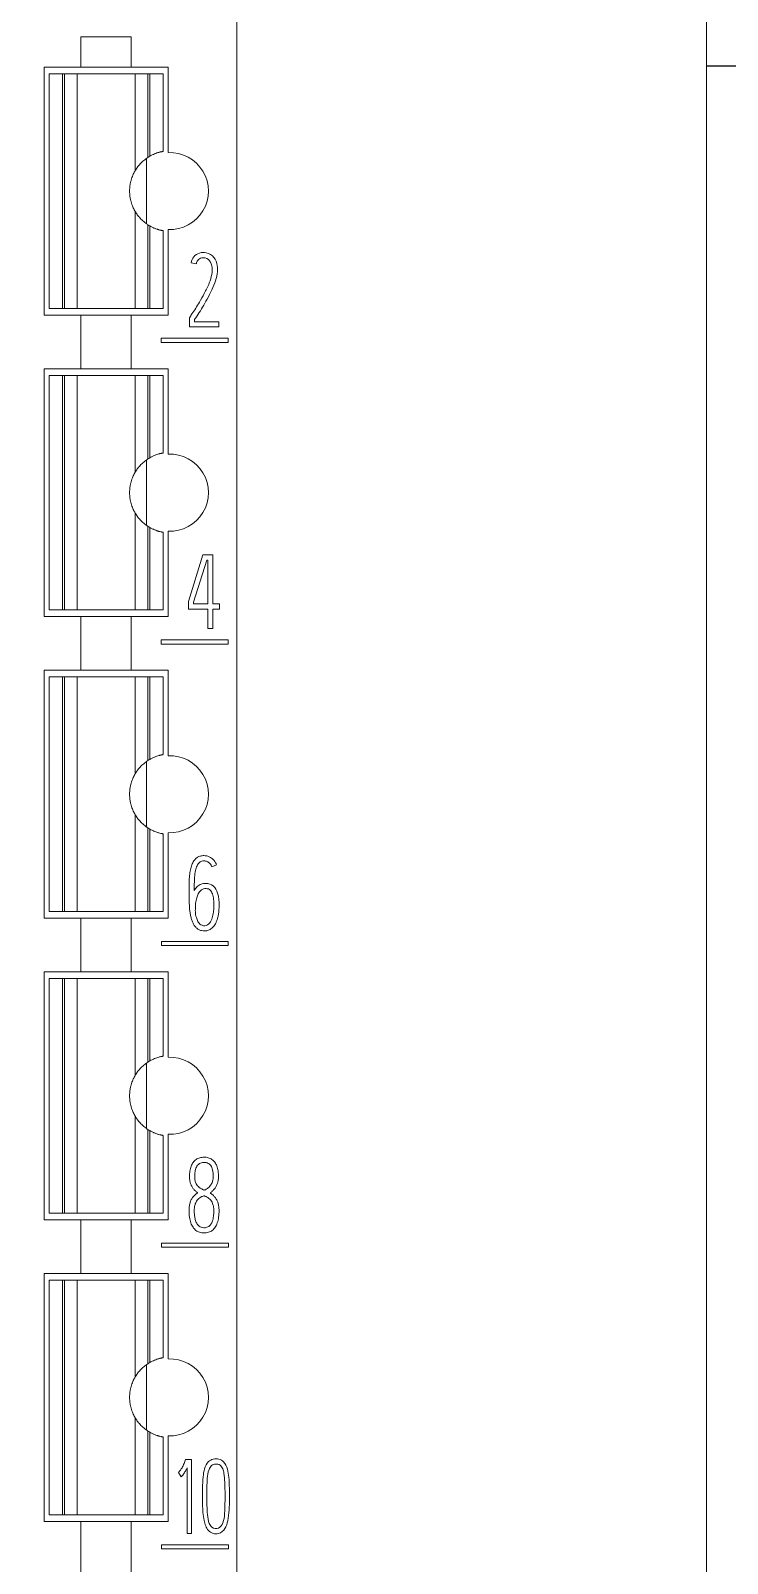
# Model space of a CAD drawing. Header units: millimetres. Extents: x 42356 to 50646, y 31507 to 39566.
# Drawn here: x 47889.45 to 47899.84, y 33778.14 to 33801.01 of the extents above; entities that cross this region are included whole.
import ezdxf

# ---------------------------------------------------------------- set-up
doc = ezdxf.new("R2010")
doc.units = ezdxf.units.MM
doc.set_wipeout_variables(frame=1)
doc.layers.add('000-PI-Oprema', color=30, linetype='Continuous', lineweight=5)
doc.layers.add('004-PI-DIN Šina', color=3, linetype='Continuous')

# ---------------------------------------------------------------- blocks, each defined once
blk = doc.blocks.new('*U116')
at = {"layer": '004-PI-DIN Šina'}
blk.add_lwpolyline([(650, -17.5), (650, 17.5), (0, 17.5), (0, -17.5)], close=True, dxfattribs=at)
blk = doc.blocks.new('PLC_CARD')
at = {"layer": '000-PI-Oprema'}
for p, q in [((15, -16.376), (15, -58.724)), ((12.675, -17.624), (12.675, -17.174)), ((12.675, -17.174), (13.425, -17.174)), ((13.425, -17.174), (13.425, -17.624)), ((12.125, -21.324), (12.125, -17.624)), ((12.125, -17.624), (12.675, -17.624)), ((12.2, -17.724), (12.4, -17.724)), ((12.2, -17.724), (12.2, -21.224)), ((12.4, -17.724), (12.428, -17.724)), ((12.4, -17.724), (12.4, -21.224)), ((12.428, -17.724), (12.616, -17.724)), ((12.428, -17.724), (12.428, -21.224)), ((12.616, -17.724), (12.616, -21.224)), ((12.675, -17.624), (13.425, -17.624)), ((13.425, -17.624), (13.975, -17.624)), ((13.484, -17.724), (13.672, -17.724)), ((13.484, -17.724), (13.484, -19.167)), ((13.672, -17.724), (13.7, -17.724)), ((13.672, -17.724), (13.672, -18.971)), ((13.9, -17.724), (13.7, -17.724)), ((13.7, -17.724), (13.7, -18.954)), ((13.9, -17.724), (13.9, -18.882)), ((13.9, -18.882), (13.9, -17.724)), ((13.901, -18.882), (13.901, -17.724)), ((13.975, -17.624), (13.975, -18.899)), ((13.651, -18.986), (13.651, -19.962)), ((13.484, -19.78), (13.484, -21.224)), ((13.672, -19.976), (13.672, -21.224)), ((13.7, -19.993), (13.7, -21.224)), ((13.9, -20.065), (13.9, -21.224)), ((13.9, -21.224), (13.9, -20.065)), ((13.901, -21.224), (13.901, -20.065)), ((13.975, -20.048), (13.975, -21.324)), ((14.395, -20.562), (14.319, -20.544)), ((15.1, -20.504), (15, -20.504)), ((15.1, -20.768), (15, -20.768)), ((12.2, -21.224), (12.4, -21.224)), ((12.4, -21.224), (12.428, -21.224)), ((12.428, -21.224), (12.616, -21.224)), ((13.484, -21.224), (13.672, -21.224)), ((13.672, -21.224), (13.7, -21.224)), ((13.9, -21.224), (13.7, -21.224)), ((12.675, -21.324), (12.125, -21.324)), ((12.675, -22.124), (12.675, -21.324)), ((13.425, -21.324), (12.675, -21.324)), ((13.975, -21.324), (13.425, -21.324)), ((13.425, -21.324), (13.425, -22.124)), ((14.291, -21.502), (14.291, -21.365)), ((14.369, -21.389), (14.369, -21.424)), ((14.369, -21.424), (14.728, -21.424)), ((14.728, -21.424), (14.728, -21.502)), ((14.871, -21.671), (13.872, -21.671)), ((13.872, -21.671), (13.872, -21.732)), ((14.728, -21.502), (14.291, -21.502)), ((14.871, -21.732), (14.871, -21.671)), ((13.872, -21.732), (14.871, -21.732)), ((12.125, -25.824), (12.125, -22.124)), ((12.125, -22.124), (12.675, -22.124)), ((12.675, -22.124), (13.425, -22.124)), ((13.425, -22.124), (13.975, -22.124)), ((13.975, -22.124), (13.975, -23.399)), ((12.2, -22.224), (12.4, -22.224)), ((12.2, -22.224), (12.2, -25.724)), ((12.4, -22.224), (12.428, -22.224)), ((12.4, -22.224), (12.4, -25.724)), ((12.428, -22.224), (12.616, -22.224)), ((12.428, -22.224), (12.428, -25.724)), ((12.616, -22.224), (12.616, -25.724)), ((13.484, -22.224), (13.672, -22.224)), ((13.484, -22.224), (13.484, -23.667)), ((13.672, -22.224), (13.7, -22.224)), ((13.672, -22.224), (13.672, -23.471)), ((13.9, -22.224), (13.7, -22.224)), ((13.7, -22.224), (13.7, -23.454)), ((13.9, -23.382), (13.9, -22.224)), ((13.9, -22.224), (13.9, -23.382)), ((13.901, -23.382), (13.901, -22.224)), ((13.651, -23.486), (13.651, -24.462)), ((15, -23.456), (15.1, -23.456)), ((15.1, -24.048), (15, -24.048)), ((15.1, -24.848), (15.1, -24.048)), ((13.484, -24.28), (13.484, -25.724)), ((13.672, -24.476), (13.672, -25.724)), ((13.7, -24.493), (13.7, -25.724)), ((13.9, -25.724), (13.9, -24.565)), ((13.9, -24.565), (13.9, -25.724)), ((13.901, -25.724), (13.901, -24.565)), ((13.975, -24.548), (13.975, -25.824)), ((14.492, -24.902), (14.278, -25.598)), ((14.642, -24.902), (14.492, -24.902)), ((14.642, -25.632), (14.642, -24.902)), ((15.1, -24.848), (15, -24.848)), ((15.1, -26.168), (15.1, -24.848)), ((14.355, -25.609), (14.55, -24.98)), ((14.55, -24.98), (14.564, -24.98)), ((14.564, -24.98), (14.564, -25.632)), ((14.278, -25.598), (14.278, -25.71)), ((14.355, -25.632), (14.355, -25.609)), ((12.675, -25.824), (12.125, -25.824)), ((12.2, -25.724), (12.4, -25.724)), ((12.4, -25.724), (12.428, -25.724)), ((12.428, -25.724), (12.616, -25.724)), ((12.675, -26.624), (12.675, -25.824)), ((13.425, -25.824), (12.675, -25.824)), ((13.975, -25.824), (13.425, -25.824)), ((13.425, -25.824), (13.425, -26.624)), ((13.484, -25.724), (13.672, -25.724)), ((13.672, -25.724), (13.7, -25.724)), ((13.9, -25.724), (13.7, -25.724)), ((14.278, -25.71), (14.564, -25.71)), ((14.564, -25.632), (14.355, -25.632)), ((14.564, -25.71), (14.564, -26.002)), ((14.742, -25.632), (14.642, -25.632)), ((14.642, -26.002), (14.642, -25.71)), ((14.642, -25.71), (14.742, -25.71)), ((14.742, -25.71), (14.742, -25.632)), ((14.564, -26.002), (14.642, -26.002)), ((13.873, -26.172), (13.873, -26.233)), ((14.871, -26.172), (13.873, -26.172)), ((13.873, -26.233), (14.871, -26.233)), ((14.871, -26.233), (14.871, -26.172)), ((15.1, -26.168), (15, -26.168)), ((15.1, -27.408), (15.1, -26.168)), ((12.125, -30.324), (12.125, -26.624)), ((12.125, -26.624), (12.675, -26.624)), ((12.2, -26.724), (12.4, -26.724)), ((12.2, -26.724), (12.2, -30.224)), ((12.4, -26.724), (12.428, -26.724)), ((12.4, -26.724), (12.4, -30.224)), ((12.428, -26.724), (12.616, -26.724)), ((12.428, -26.724), (12.428, -30.224)), ((12.616, -26.724), (12.616, -30.224)), ((12.675, -26.624), (13.425, -26.624)), ((13.425, -26.624), (13.975, -26.624)), ((13.484, -26.724), (13.672, -26.724)), ((13.484, -26.724), (13.484, -28.167)), ((13.672, -26.724), (13.672, -27.971)), ((13.672, -26.724), (13.7, -26.724)), ((13.9, -26.724), (13.7, -26.724)), ((13.7, -26.724), (13.7, -27.954)), ((13.9, -27.882), (13.9, -26.724)), ((13.9, -26.724), (13.9, -27.882)), ((13.901, -27.882), (13.901, -26.724)), ((13.975, -26.624), (13.975, -27.899)), ((15.127, -27.012), (15.1, -27.012)), ((15.1, -27.408), (15, -27.408)), ((13.651, -27.986), (13.651, -28.962)), ((15.1, -28.048), (15, -28.048)), ((15.1, -28.088), (15, -28.088)), ((15.1, -28.088), (15.1, -28.048)), ((15.1, -30.888), (15.1, -28.088)), ((15.127, -28.155), (15.1, -28.155)), ((15.127, -28.516), (15.1, -28.516)), ((15.127, -28.516), (15.127, -28.599)), ((13.484, -28.78), (13.484, -30.224)), ((15.127, -28.599), (15.1, -28.599)), ((13.672, -28.976), (13.672, -30.224)), ((13.7, -28.993), (13.7, -30.224)), ((13.9, -30.224), (13.9, -29.065)), ((13.9, -29.065), (13.9, -30.224)), ((13.901, -30.224), (13.901, -29.065)), ((13.975, -29.048), (13.975, -30.324)), ((14.626, -29.558), (14.697, -29.529)), ((15.127, -29.506), (15.1, -29.506)), ((15.127, -29.564), (15.1, -29.564)), ((15.127, -29.581), (15.1, -29.581)), ((15.127, -29.564), (15.127, -29.581)), ((15.127, -29.747), (15.1, -29.747)), ((15.127, -29.747), (15.127, -30.274)), ((12.675, -30.324), (12.125, -30.324)), ((12.2, -30.224), (12.4, -30.224)), ((12.4, -30.224), (12.428, -30.224)), ((12.428, -30.224), (12.616, -30.224)), ((12.675, -31.124), (12.675, -30.324)), ((13.425, -30.324), (12.675, -30.324)), ((13.975, -30.324), (13.425, -30.324)), ((13.425, -30.324), (13.425, -31.124)), ((13.484, -30.224), (13.672, -30.224)), ((13.672, -30.224), (13.7, -30.224)), ((13.9, -30.224), (13.7, -30.224)), ((15.127, -30.274), (15.1, -30.274)), ((15.127, -30.413), (15.1, -30.413)), ((15.127, -30.274), (15.127, -30.413)), ((15.127, -30.413), (15.127, -30.935)), ((13.874, -30.672), (13.874, -30.733)), ((14.872, -30.672), (13.874, -30.672)), ((13.874, -30.733), (14.872, -30.733)), ((14.872, -30.733), (14.872, -30.672)), ((15.1, -30.888), (15, -30.888)), ((15.027, -30.888), (15.027, -30.935)), ((15.127, -30.935), (15.027, -30.935)), ((12.125, -34.824), (12.125, -31.124)), ((12.125, -31.124), (12.675, -31.124)), ((12.2, -31.224), (12.4, -31.224)), ((12.2, -31.224), (12.2, -34.724)), ((12.4, -31.224), (12.4, -34.724)), ((12.4, -31.224), (12.428, -31.224)), ((12.428, -31.224), (12.616, -31.224)), ((12.428, -31.224), (12.428, -34.724)), ((12.616, -31.224), (12.616, -34.724)), ((12.675, -31.124), (13.425, -31.124)), ((13.425, -31.124), (13.975, -31.124)), ((13.484, -31.224), (13.672, -31.224)), ((13.484, -31.224), (13.484, -32.667)), ((13.672, -31.224), (13.7, -31.224)), ((13.672, -31.224), (13.672, -32.471)), ((13.9, -31.224), (13.7, -31.224)), ((13.7, -31.224), (13.7, -32.454)), ((13.9, -32.382), (13.9, -31.224)), ((13.9, -31.224), (13.9, -32.382)), ((13.901, -32.382), (13.901, -31.224)), ((13.975, -31.124), (13.975, -32.399)), ((15.127, -31.112), (15.027, -31.112)), ((15.1, -31.768), (15, -31.768)), ((15.1, -33.128), (15.1, -31.768)), ((15.1, -32.136), (15.127, -32.136)), ((15.127, -32.319), (15.1, -32.319)), ((15.127, -32.319), (15.127, -32.965)), ((13.651, -32.486), (13.651, -33.462)), ((15.1, -33.128), (15, -33.128)), ((15.127, -32.965), (15.1, -32.965)), ((15.1, -34.048), (15.1, -33.128)), ((15.127, -33.143), (15.1, -33.143)), ((15.127, -32.965), (15.127, -33.143)), ((15.127, -33.143), (15.127, -33.806)), ((13.484, -33.28), (13.484, -34.724)), ((13.672, -33.476), (13.672, -34.724)), ((13.7, -33.493), (13.7, -34.724)), ((13.9, -33.565), (13.9, -34.724)), ((13.9, -34.724), (13.9, -33.565)), ((13.901, -34.724), (13.901, -33.565)), ((13.975, -33.548), (13.975, -34.824)), ((15.127, -33.806), (15.1, -33.806)), ((15.1, -34.048), (15, -34.048)), ((15.127, -33.969), (15.1, -33.969)), ((15.1, -35.048), (15.1, -34.048)), ((15.127, -33.969), (15.127, -34.496)), ((15.127, -34.496), (15.1, -34.496)), ((15.127, -34.496), (15.127, -34.635)), ((12.2, -34.724), (12.4, -34.724)), ((12.4, -34.724), (12.428, -34.724)), ((12.428, -34.724), (12.616, -34.724)), ((13.484, -34.724), (13.672, -34.724)), ((13.672, -34.724), (13.7, -34.724)), ((13.9, -34.724), (13.7, -34.724)), ((15.127, -34.635), (15.1, -34.635)), ((15.127, -34.635), (15.127, -35.157)), ((12.675, -34.824), (12.125, -34.824)), ((12.675, -35.624), (12.675, -34.824)), ((13.425, -34.824), (12.675, -34.824)), ((13.975, -34.824), (13.425, -34.824)), ((13.425, -34.824), (13.425, -35.624)), ((13.874, -35.172), (13.874, -35.233)), ((14.873, -35.172), (13.874, -35.172)), ((14.873, -35.233), (14.873, -35.172)), ((15.1, -35.048), (15, -35.048)), ((15.1, -36.408), (15.1, -35.048)), ((15.127, -35.157), (15.1, -35.157)), ((13.874, -35.233), (14.873, -35.233)), ((15.127, -35.317), (15.1, -35.317)), ((15.127, -35.406), (15.1, -35.406)), ((12.125, -39.324), (12.125, -35.624)), ((12.125, -35.624), (12.675, -35.624)), ((12.675, -35.624), (13.425, -35.624)), ((13.425, -35.624), (13.975, -35.624)), ((13.975, -35.624), (13.975, -36.899)), ((12.2, -35.724), (12.4, -35.724)), ((12.2, -35.724), (12.2, -39.224)), ((12.4, -35.724), (12.428, -35.724)), ((12.4, -35.724), (12.4, -39.224)), ((12.428, -35.724), (12.616, -35.724)), ((12.428, -35.724), (12.428, -39.224)), ((12.616, -35.724), (12.616, -39.224)), ((13.484, -35.724), (13.672, -35.724)), ((13.484, -35.724), (13.484, -37.167)), ((13.672, -35.724), (13.672, -36.971)), ((13.672, -35.724), (13.7, -35.724)), ((13.9, -35.724), (13.7, -35.724)), ((13.7, -35.724), (13.7, -36.954)), ((13.9, -35.724), (13.9, -36.882)), ((13.9, -36.882), (13.9, -35.724)), ((13.901, -36.882), (13.901, -35.724)), ((15.1, -36.408), (15, -36.408)), ((15.1, -36.377), (15.127, -36.377)), ((13.651, -36.986), (13.651, -37.962)), ((15.127, -36.824), (15.027, -36.824)), ((15.027, -36.824), (15.027, -36.998)), ((15.127, -36.998), (15.027, -36.998)), ((15.127, -36.824), (15.127, -36.998)), ((15.1, -37.088), (15, -37.088)), ((15.1, -37.128), (15, -37.128)), ((15.1, -37.128), (15.1, -37.088)), ((15.1, -39.888), (15.1, -37.128)), ((15.127, -37.334), (15.1, -37.334)), ((13.484, -37.78), (13.484, -39.224)), ((15.127, -37.861), (15.1, -37.861)), ((13.672, -37.976), (13.672, -39.224)), ((13.7, -37.993), (13.7, -39.224)), ((13.9, -38.065), (13.9, -39.224)), ((13.9, -39.224), (13.9, -38.065)), ((13.901, -39.224), (13.901, -38.065)), ((13.975, -38.048), (13.975, -39.324)), ((14.235, -38.401), (14.324, -38.401)), ((14.324, -38.401), (14.324, -39.504)), ((14.169, -38.658), (14.131, -38.594)), ((14.258, -39.504), (14.258, -38.524)), ((15.127, -38.888), (15.1, -38.888)), ((12.675, -39.324), (12.125, -39.324)), ((12.2, -39.224), (12.4, -39.224)), ((12.4, -39.224), (12.428, -39.224)), ((12.428, -39.224), (12.616, -39.224)), ((12.675, -40.124), (12.675, -39.324)), ((13.425, -39.324), (12.675, -39.324)), ((13.975, -39.324), (13.425, -39.324)), ((13.425, -39.324), (13.425, -40.124)), ((13.484, -39.224), (13.672, -39.224)), ((13.672, -39.224), (13.7, -39.224)), ((13.9, -39.224), (13.7, -39.224)), ((15.127, -39.24), (15.1, -39.24)), ((15.127, -39.24), (15.127, -39.872)), ((14.324, -39.504), (14.258, -39.504)), ((13.875, -39.673), (13.875, -39.734)), ((14.873, -39.673), (13.875, -39.673)), ((13.875, -39.734), (14.873, -39.734)), ((14.873, -39.734), (14.873, -39.673)), ((15.1, -39.888), (15, -39.888)), ((15.127, -39.872), (15.1, -39.872))]:
    blk.add_line(p, q, dxfattribs=at)
for centre, radius, start, end in [((14, -19.474), 0.6, 120, 123.1356), ((14, -19.474), 0.575, 267.5081, 92.4919), ((14, -19.474), 0.6, 236.8644, 240), ((14, -23.974), 0.6, 120, 123.1356), ((14, -23.974), 0.575, 267.5081, 92.4919), ((14, -23.974), 0.6, 236.8644, 240), ((14, -28.474), 0.575, 267.5081, 92.4919), ((14, -28.474), 0.6, 120, 123.1356), ((14, -28.474), 0.6, 236.8644, 240), ((14, -32.974), 0.6, 120, 123.1356), ((14, -32.974), 0.575, 267.5081, 92.4919), ((14, -32.974), 0.6, 236.8644, 240), ((14, -37.474), 0.6, 120, 123.1356), ((14, -37.474), 0.575, 267.5081, 92.4919), ((14, -37.474), 0.6, 236.8644, 240)]:
    blk.add_arc(centre, radius, start, end, dxfattribs=at)
for points, knots in [([(12.616, -17.724), (12.625, -17.724), (12.644, -17.724), (12.672, -17.724), (12.701, -17.724), (12.721, -17.724), (12.758, -17.724), (12.829, -17.724), (12.904, -17.724), (12.997, -17.724), (13.096, -17.724), (13.194, -17.724), (13.273, -17.724), (13.342, -17.724), (13.38, -17.724), (13.4, -17.724), (13.439, -17.724), (13.466, -17.724), (13.484, -17.724)], [0, 0, 0, 0, 0.06207, 0.11975, 0.187035, 0.2395, 0.284229, 0.328958, 0.391725, 0.453791, 0.535986, 0.613149, 0.671042, 0.715771, 0.7605, 0.819646, 0.88025, 1, 1, 1, 1]), ([(13.672, -18.971), (13.661, -18.978), (13.65, -18.986), (13.63, -19.001), (13.62, -19.01), (13.6, -19.026), (13.591, -19.034), (13.574, -19.051), (13.565, -19.06), (13.541, -19.086), (13.527, -19.104), (13.509, -19.129), (13.503, -19.138), (13.495, -19.149), (13.493, -19.153), (13.488, -19.16), (13.486, -19.164), (13.484, -19.167)], [0, 0, 0, 0, 0.125, 0.125, 0.25, 0.25, 0.375, 0.375, 0.5, 0.5, 0.75, 0.75, 0.875, 0.875, 0.9375, 0.9375, 1, 1, 1, 1]), ([(13.9, -18.882), (13.9, -18.882), (13.899, -18.882), (13.893, -18.883), (13.889, -18.884), (13.881, -18.886), (13.878, -18.886), (13.871, -18.888), (13.864, -18.889), (13.856, -18.891), (13.847, -18.893), (13.842, -18.895), (13.828, -18.899), (13.817, -18.902), (13.795, -18.909), (13.784, -18.914), (13.76, -18.924), (13.748, -18.929), (13.724, -18.941), (13.712, -18.947), (13.7, -18.954)], [0, 0, 0, 0, 0.125, 0.125, 0.25, 0.25, 0.3125, 0.3125, 0.375, 0.4375, 0.4375, 0.5, 0.5, 0.625, 0.625, 0.75, 0.75, 0.875, 0.875, 1, 1, 1, 1]), ([(13.484, -19.167), (13.474, -19.184), (13.464, -19.203), (13.45, -19.233), (13.446, -19.243), (13.437, -19.266), (13.433, -19.278), (13.425, -19.303), (13.421, -19.317), (13.416, -19.338), (13.414, -19.345), (13.411, -19.359), (13.409, -19.367), (13.406, -19.39), (13.404, -19.406), (13.401, -19.431), (13.401, -19.439), (13.4, -19.456), (13.4, -19.473), (13.4, -19.491), (13.401, -19.508), (13.401, -19.516), (13.404, -19.541), (13.406, -19.557), (13.409, -19.58), (13.411, -19.588), (13.414, -19.602), (13.416, -19.609), (13.421, -19.63), (13.424, -19.644), (13.432, -19.669), (13.437, -19.681), (13.446, -19.703), (13.45, -19.714), (13.464, -19.745), (13.474, -19.763), (13.484, -19.78)], [0, 0, 0, 0, 0.125, 0.125, 0.1875, 0.1875, 0.25, 0.25, 0.3125, 0.3125, 0.34375, 0.34375, 0.375, 0.375, 0.4375, 0.4375, 0.46875, 0.46875, 0.5, 0.53125, 0.53125, 0.5625, 0.5625, 0.625, 0.625, 0.65625, 0.65625, 0.6875, 0.6875, 0.75, 0.75, 0.8125, 0.8125, 0.875, 0.875, 1, 1, 1, 1]), ([(13.484, -19.78), (13.486, -19.783), (13.488, -19.787), (13.493, -19.794), (13.495, -19.798), (13.503, -19.81), (13.509, -19.818), (13.521, -19.835), (13.528, -19.844), (13.542, -19.861), (13.557, -19.878), (13.573, -19.896), (13.591, -19.913), (13.6, -19.921), (13.62, -19.938), (13.63, -19.946), (13.645, -19.957), (13.65, -19.961), (13.661, -19.969), (13.667, -19.972), (13.672, -19.976)], [0, 0, 0, 0, 0.0625, 0.0625, 0.125, 0.125, 0.25, 0.25, 0.375, 0.375, 0.5, 0.625, 0.625, 0.75, 0.75, 0.875, 0.875, 0.9375, 0.9375, 1, 1, 1, 1]), ([(13.7, -19.993), (13.712, -20), (13.724, -20.006), (13.742, -20.015), (13.748, -20.018), (13.76, -20.024), (13.766, -20.026), (13.784, -20.033), (13.795, -20.038), (13.812, -20.043), (13.817, -20.045), (13.828, -20.048), (13.833, -20.05), (13.847, -20.054), (13.856, -20.056), (13.868, -20.059), (13.871, -20.06), (13.878, -20.061), (13.881, -20.062), (13.889, -20.063), (13.893, -20.064), (13.899, -20.065), (13.9, -20.065), (13.9, -20.065)], [0, 0, 0, 0, 0.125, 0.125, 0.1875, 0.1875, 0.25, 0.25, 0.375, 0.375, 0.4375, 0.4375, 0.5, 0.5, 0.625, 0.625, 0.6875, 0.6875, 0.75, 0.75, 0.875, 0.875, 1, 1, 1, 1]), ([(14.291, -21.365), (14.304, -21.346), (14.336, -21.299), (14.387, -21.222), (14.448, -21.12), (14.518, -20.996), (14.586, -20.86), (14.631, -20.719), (14.636, -20.595), (14.588, -20.482), (14.484, -20.457), (14.412, -20.501), (14.397, -20.54), (14.395, -20.562)], [0, 0, 0, 0, 0.05807, 0.142634, 0.23079, 0.353245, 0.49959, 0.610982, 0.719336, 0.80771, 0.892977, 0.951087, 1, 1, 1, 1]), ([(14.319, -20.544), (14.324, -20.509), (14.349, -20.448), (14.44, -20.389), (14.556, -20.387), (14.671, -20.453), (14.713, -20.583), (14.71, -20.715), (14.675, -20.849), (14.61, -20.983), (14.543, -21.112), (14.474, -21.231), (14.417, -21.321), (14.381, -21.372), (14.369, -21.389)], [0, 0, 0, 0, 0.065877, 0.137994, 0.206813, 0.299001, 0.388258, 0.474278, 0.570456, 0.672063, 0.780243, 0.870811, 0.955957, 1, 1, 1, 1]), ([(15.1, -20.768), (15.1, -20.887), (15.1, -21.165), (15.1, -21.56), (15.1, -21.937), (15.1, -22.226), (15.1, -22.397), (15.1, -22.344), (15.1, -21.949), (15.1, -21.467), (15.1, -20.898), (15.1, -20.56), (15.1, -20.504), (15.1, -20.504)], [0, 0, 0, 0, 0.084853, 0.194043, 0.264481, 0.338003, 0.380852, 0.417934, 0.497429, 0.657125, 0.779194, 0.912825, 1, 1, 1, 1]), ([(15.1, -23.456), (15.1, -23.456), (15.1, -23.391), (15.1, -22.996), (15.1, -22.311), (15.1, -21.549), (15.1, -21.015), (15.1, -20.768)], [0, 0, 0, 0, 0.115769, 0.313891, 0.502507, 0.7699, 1, 1, 1, 1]), ([(12.616, -21.224), (12.625, -21.224), (12.644, -21.224), (12.672, -21.224), (12.701, -21.224), (12.721, -21.224), (12.758, -21.224), (12.829, -21.224), (12.904, -21.224), (12.997, -21.224), (13.096, -21.224), (13.194, -21.224), (13.273, -21.224), (13.342, -21.224), (13.38, -21.224), (13.4, -21.224), (13.439, -21.224), (13.466, -21.224), (13.484, -21.224)], [0, 0, 0, 0, 0.06207, 0.11975, 0.187035, 0.2395, 0.284229, 0.328958, 0.391725, 0.453791, 0.535986, 0.613149, 0.671042, 0.715771, 0.7605, 0.819646, 0.88025, 1, 1, 1, 1]), ([(12.616, -22.224), (12.625, -22.224), (12.644, -22.224), (12.672, -22.224), (12.701, -22.224), (12.721, -22.224), (12.758, -22.224), (12.829, -22.224), (12.904, -22.224), (12.997, -22.224), (13.096, -22.224), (13.194, -22.224), (13.273, -22.224), (13.342, -22.224), (13.38, -22.224), (13.4, -22.224), (13.439, -22.224), (13.466, -22.224), (13.484, -22.224)], [0, 0, 0, 0, 0.06207, 0.11975, 0.187035, 0.2395, 0.284229, 0.328958, 0.391725, 0.453791, 0.535986, 0.613149, 0.671042, 0.715771, 0.7605, 0.819646, 0.88025, 1, 1, 1, 1]), ([(13.672, -23.471), (13.661, -23.478), (13.65, -23.486), (13.63, -23.501), (13.62, -23.51), (13.6, -23.526), (13.591, -23.534), (13.574, -23.551), (13.565, -23.56), (13.541, -23.586), (13.527, -23.604), (13.509, -23.629), (13.503, -23.638), (13.495, -23.649), (13.493, -23.653), (13.488, -23.66), (13.486, -23.664), (13.484, -23.667)], [0, 0, 0, 0, 0.125, 0.125, 0.25, 0.25, 0.375, 0.375, 0.5, 0.5, 0.75, 0.75, 0.875, 0.875, 0.9375, 0.9375, 1, 1, 1, 1]), ([(13.9, -23.382), (13.9, -23.382), (13.899, -23.382), (13.893, -23.383), (13.889, -23.384), (13.881, -23.386), (13.878, -23.386), (13.871, -23.388), (13.864, -23.389), (13.856, -23.391), (13.847, -23.393), (13.842, -23.395), (13.828, -23.399), (13.817, -23.402), (13.795, -23.409), (13.784, -23.414), (13.76, -23.424), (13.748, -23.429), (13.724, -23.441), (13.712, -23.447), (13.7, -23.454)], [0, 0, 0, 0, 0.125, 0.125, 0.25, 0.25, 0.3125, 0.3125, 0.375, 0.4375, 0.4375, 0.5, 0.5, 0.625, 0.625, 0.75, 0.75, 0.875, 0.875, 1, 1, 1, 1]), ([(13.484, -23.667), (13.474, -23.684), (13.464, -23.703), (13.45, -23.733), (13.446, -23.743), (13.437, -23.766), (13.433, -23.778), (13.425, -23.803), (13.421, -23.817), (13.416, -23.838), (13.414, -23.845), (13.411, -23.859), (13.409, -23.867), (13.406, -23.89), (13.404, -23.906), (13.401, -23.931), (13.401, -23.939), (13.4, -23.956), (13.4, -23.973), (13.4, -23.991), (13.401, -24.008), (13.401, -24.016), (13.404, -24.041), (13.406, -24.057), (13.409, -24.08), (13.411, -24.088), (13.414, -24.102), (13.416, -24.109), (13.421, -24.13), (13.424, -24.144), (13.432, -24.169), (13.437, -24.181), (13.446, -24.203), (13.45, -24.214), (13.464, -24.245), (13.474, -24.263), (13.484, -24.28)], [0, 0, 0, 0, 0.125, 0.125, 0.1875, 0.1875, 0.25, 0.25, 0.3125, 0.3125, 0.34375, 0.34375, 0.375, 0.375, 0.4375, 0.4375, 0.46875, 0.46875, 0.5, 0.53125, 0.53125, 0.5625, 0.5625, 0.625, 0.625, 0.65625, 0.65625, 0.6875, 0.6875, 0.75, 0.75, 0.8125, 0.8125, 0.875, 0.875, 1, 1, 1, 1]), ([(13.484, -24.28), (13.486, -24.283), (13.488, -24.287), (13.493, -24.294), (13.495, -24.298), (13.503, -24.31), (13.509, -24.318), (13.521, -24.335), (13.528, -24.344), (13.542, -24.361), (13.557, -24.378), (13.573, -24.396), (13.591, -24.413), (13.6, -24.421), (13.62, -24.438), (13.63, -24.446), (13.645, -24.457), (13.65, -24.461), (13.661, -24.469), (13.667, -24.472), (13.672, -24.476)], [0, 0, 0, 0, 0.0625, 0.0625, 0.125, 0.125, 0.25, 0.25, 0.375, 0.375, 0.5, 0.625, 0.625, 0.75, 0.75, 0.875, 0.875, 0.9375, 0.9375, 1, 1, 1, 1]), ([(13.7, -24.493), (13.712, -24.5), (13.724, -24.506), (13.742, -24.515), (13.748, -24.518), (13.76, -24.524), (13.766, -24.526), (13.784, -24.533), (13.795, -24.538), (13.812, -24.543), (13.817, -24.545), (13.828, -24.548), (13.833, -24.55), (13.847, -24.554), (13.856, -24.556), (13.868, -24.559), (13.871, -24.56), (13.878, -24.561), (13.881, -24.562), (13.889, -24.563), (13.893, -24.564), (13.899, -24.565), (13.9, -24.565), (13.9, -24.565)], [0, 0, 0, 0, 0.125, 0.125, 0.1875, 0.1875, 0.25, 0.25, 0.375, 0.375, 0.4375, 0.4375, 0.5, 0.5, 0.625, 0.625, 0.6875, 0.6875, 0.75, 0.75, 0.875, 0.875, 1, 1, 1, 1]), ([(12.616, -25.724), (12.625, -25.724), (12.644, -25.724), (12.672, -25.724), (12.701, -25.724), (12.721, -25.724), (12.758, -25.724), (12.829, -25.724), (12.904, -25.724), (12.997, -25.724), (13.096, -25.724), (13.194, -25.724), (13.273, -25.724), (13.342, -25.724), (13.38, -25.724), (13.4, -25.724), (13.439, -25.724), (13.466, -25.724), (13.484, -25.724)], [0, 0, 0, 0, 0.06207, 0.11975, 0.187035, 0.2395, 0.284229, 0.328958, 0.391725, 0.453791, 0.535986, 0.613149, 0.671042, 0.715771, 0.7605, 0.819646, 0.88025, 1, 1, 1, 1]), ([(12.616, -26.724), (12.625, -26.724), (12.644, -26.724), (12.672, -26.724), (12.701, -26.724), (12.721, -26.724), (12.758, -26.724), (12.829, -26.724), (12.904, -26.724), (12.997, -26.724), (13.096, -26.724), (13.194, -26.724), (13.273, -26.724), (13.342, -26.724), (13.38, -26.724), (13.4, -26.724), (13.439, -26.724), (13.466, -26.724), (13.484, -26.724)], [0, 0, 0, 0, 0.06207, 0.11975, 0.187035, 0.2395, 0.284229, 0.328958, 0.391725, 0.453791, 0.535986, 0.613149, 0.671042, 0.715771, 0.7605, 0.819646, 0.88025, 1, 1, 1, 1]), ([(15.127, -27.012), (15.127, -27.012), (15.127, -27.018), (15.127, -27.052), (15.127, -27.131), (15.127, -27.277), (15.127, -27.47), (15.127, -27.667), (15.127, -27.834), (15.127, -28.003), (15.127, -28.104), (15.127, -28.155)], [0, 0, 0, 0, 0.118058, 0.254412, 0.381016, 0.504486, 0.642104, 0.723445, 0.832754, 0.916377, 1, 1, 1, 1]), ([(15.027, -27.407), (15.027, -27.439), (15.027, -27.518), (15.027, -27.667), (15.027, -27.834), (15.027, -27.967), (15.027, -28.033), (15.027, -28.048)], [0, 0, 0, 0, 0.159343, 0.388049, 0.695388, 0.930508, 1, 1, 1, 1]), ([(13.9, -27.882), (13.9, -27.882), (13.899, -27.882), (13.893, -27.883), (13.889, -27.884), (13.881, -27.886), (13.878, -27.886), (13.871, -27.888), (13.864, -27.889), (13.856, -27.891), (13.847, -27.893), (13.842, -27.895), (13.828, -27.899), (13.817, -27.902), (13.795, -27.909), (13.784, -27.914), (13.76, -27.924), (13.748, -27.929), (13.724, -27.941), (13.712, -27.947), (13.7, -27.954)], [0, 0, 0, 0, 0.125, 0.125, 0.25, 0.25, 0.3125, 0.3125, 0.375, 0.4375, 0.4375, 0.5, 0.5, 0.625, 0.625, 0.75, 0.75, 0.875, 0.875, 1, 1, 1, 1]), ([(13.672, -27.971), (13.661, -27.978), (13.65, -27.986), (13.63, -28.001), (13.62, -28.01), (13.6, -28.026), (13.591, -28.034), (13.574, -28.051), (13.565, -28.06), (13.541, -28.086), (13.527, -28.104), (13.509, -28.129), (13.503, -28.138), (13.495, -28.149), (13.493, -28.153), (13.488, -28.16), (13.486, -28.164), (13.484, -28.167)], [0, 0, 0, 0, 0.125, 0.125, 0.25, 0.25, 0.375, 0.375, 0.5, 0.5, 0.75, 0.75, 0.875, 0.875, 0.9375, 0.9375, 1, 1, 1, 1]), ([(13.484, -28.167), (13.474, -28.184), (13.464, -28.203), (13.45, -28.233), (13.446, -28.243), (13.437, -28.266), (13.433, -28.278), (13.425, -28.303), (13.421, -28.317), (13.416, -28.338), (13.414, -28.345), (13.411, -28.359), (13.409, -28.367), (13.406, -28.39), (13.404, -28.406), (13.401, -28.431), (13.401, -28.439), (13.4, -28.456), (13.4, -28.473), (13.4, -28.491), (13.401, -28.508), (13.401, -28.516), (13.404, -28.541), (13.406, -28.557), (13.409, -28.58), (13.411, -28.588), (13.414, -28.602), (13.416, -28.609), (13.421, -28.63), (13.424, -28.644), (13.432, -28.669), (13.437, -28.681), (13.446, -28.703), (13.45, -28.714), (13.464, -28.745), (13.474, -28.763), (13.484, -28.78)], [0, 0, 0, 0, 0.125, 0.125, 0.1875, 0.1875, 0.25, 0.25, 0.3125, 0.3125, 0.34375, 0.34375, 0.375, 0.375, 0.4375, 0.4375, 0.46875, 0.46875, 0.5, 0.53125, 0.53125, 0.5625, 0.5625, 0.625, 0.625, 0.65625, 0.65625, 0.6875, 0.6875, 0.75, 0.75, 0.8125, 0.8125, 0.875, 0.875, 1, 1, 1, 1]), ([(13.484, -28.78), (13.486, -28.783), (13.488, -28.787), (13.493, -28.794), (13.495, -28.798), (13.503, -28.81), (13.509, -28.818), (13.521, -28.835), (13.528, -28.844), (13.542, -28.861), (13.557, -28.878), (13.573, -28.896), (13.591, -28.913), (13.6, -28.921), (13.62, -28.938), (13.63, -28.946), (13.645, -28.957), (13.65, -28.961), (13.661, -28.969), (13.667, -28.972), (13.672, -28.976)], [0, 0, 0, 0, 0.0625, 0.0625, 0.125, 0.125, 0.25, 0.25, 0.375, 0.375, 0.5, 0.625, 0.625, 0.75, 0.75, 0.875, 0.875, 0.9375, 0.9375, 1, 1, 1, 1]), ([(15.127, -28.599), (15.127, -28.599), (15.127, -28.599), (15.127, -28.6), (15.127, -28.607), (15.127, -28.618), (15.127, -28.633), (15.127, -28.656), (15.127, -28.679), (15.127, -28.701), (15.127, -28.72), (15.127, -28.741), (15.127, -28.764), (15.127, -28.792), (15.127, -28.823), (15.127, -28.857), (15.127, -28.895), (15.127, -28.935), (15.127, -28.98), (15.127, -29.03), (15.127, -29.124), (15.127, -29.259), (15.127, -29.411), (15.127, -29.482), (15.127, -29.506)], [0, 0, 0, 0, 0.000873, 0.04209, 0.083339, 0.124888, 0.166293, 0.207401, 0.248867, 0.268905, 0.290343, 0.313254, 0.337495, 0.363076, 0.390237, 0.419126, 0.449881, 0.482667, 0.517815, 0.555798, 0.596889, 0.73562, 0.863123, 1, 1, 1, 1]), ([(13.7, -28.993), (13.712, -29), (13.724, -29.006), (13.742, -29.015), (13.748, -29.018), (13.76, -29.024), (13.766, -29.026), (13.784, -29.033), (13.795, -29.038), (13.812, -29.043), (13.817, -29.045), (13.828, -29.048), (13.833, -29.05), (13.847, -29.054), (13.856, -29.056), (13.868, -29.059), (13.871, -29.06), (13.878, -29.061), (13.881, -29.062), (13.889, -29.063), (13.893, -29.064), (13.899, -29.065), (13.9, -29.065), (13.9, -29.065)], [0, 0, 0, 0, 0.125, 0.125, 0.1875, 0.1875, 0.25, 0.25, 0.375, 0.375, 0.4375, 0.4375, 0.5, 0.5, 0.625, 0.625, 0.6875, 0.6875, 0.75, 0.75, 0.875, 0.875, 1, 1, 1, 1]), ([(14.697, -29.529), (14.692, -29.515), (14.679, -29.488), (14.654, -29.454), (14.623, -29.426), (14.588, -29.405), (14.549, -29.393), (14.505, -29.388), (14.458, -29.394), (14.411, -29.413), (14.379, -29.441), (14.356, -29.47), (14.34, -29.498), (14.326, -29.529), (14.315, -29.564), (14.306, -29.603), (14.299, -29.644), (14.294, -29.688), (14.29, -29.736), (14.288, -29.786), (14.287, -29.839), (14.286, -29.895), (14.286, -29.956), (14.286, -30.022), (14.289, -30.092), (14.292, -30.159), (14.298, -30.224), (14.308, -30.284), (14.322, -30.339), (14.34, -30.388), (14.363, -30.431), (14.392, -30.467), (14.427, -30.495), (14.471, -30.511), (14.51, -30.515), (14.542, -30.513), (14.565, -30.507), (14.589, -30.498), (14.614, -30.484), (14.637, -30.463), (14.66, -30.438), (14.681, -30.405), (14.698, -30.366), (14.714, -30.321), (14.726, -30.267), (14.733, -30.204), (14.735, -30.097), (14.728, -29.969), (14.661, -29.83), (14.551, -29.798), (14.466, -29.812), (14.405, -29.85), (14.375, -29.889), (14.364, -29.911)], [0, 0, 0, 0, 0.016574, 0.032126, 0.047215, 0.061971, 0.076584, 0.091749, 0.110746, 0.128396, 0.146237, 0.157298, 0.169017, 0.181617, 0.195138, 0.209538, 0.224885, 0.241276, 0.258789, 0.277446, 0.297086, 0.317531, 0.338784, 0.364705, 0.390203, 0.415291, 0.439305, 0.46165, 0.482449, 0.501649, 0.519365, 0.536053, 0.552117, 0.568604, 0.586788, 0.594876, 0.603616, 0.61318, 0.623523, 0.634782, 0.647264, 0.661194, 0.676855, 0.694478, 0.71456, 0.737672, 0.764011, 0.832016, 0.879243, 0.921889, 0.947712, 0.972529, 1, 1, 1, 1]), ([(14.364, -29.911), (14.364, -29.89), (14.364, -29.85), (14.365, -29.791), (14.367, -29.735), (14.371, -29.683), (14.377, -29.636), (14.385, -29.595), (14.397, -29.558), (14.412, -29.527), (14.429, -29.501), (14.451, -29.481), (14.478, -29.47), (14.515, -29.466), (14.559, -29.474), (14.601, -29.507), (14.62, -29.54), (14.626, -29.558)], [0, 0, 0, 0, 0.093552, 0.182299, 0.266263, 0.344156, 0.414867, 0.478725, 0.535927, 0.587024, 0.633196, 0.675849, 0.718151, 0.763935, 0.839811, 0.91369, 1, 1, 1, 1]), ([(15.127, -29.508), (15.127, -29.514), (15.127, -29.533), (15.127, -29.552), (15.127, -29.564)], [0, 0, 0, 0, 0.336751, 1, 1, 1, 1]), ([(14.543, -29.882), (14.528, -29.881), (14.5, -29.885), (14.455, -29.91), (14.422, -29.958), (14.396, -30.024), (14.383, -30.102), (14.38, -30.187), (14.379, -30.258), (14.397, -30.32), (14.415, -30.374), (14.452, -30.42), (14.5, -30.439), (14.559, -30.433), (14.602, -30.389), (14.631, -30.325), (14.65, -30.256), (14.657, -30.17), (14.656, -30.085), (14.65, -30.014), (14.633, -29.954), (14.609, -29.896), (14.564, -29.883), (14.543, -29.882)], [0, 0, 0, 0, 0.03125, 0.0625, 0.109375, 0.15625, 0.21875, 0.28125, 0.34375, 0.375, 0.421875, 0.46875, 0.5, 0.53125, 0.59375, 0.625, 0.6875, 0.75, 0.8125, 0.875, 0.90625, 0.953125, 1, 1, 1, 1]), ([(12.616, -30.224), (12.625, -30.224), (12.644, -30.224), (12.672, -30.224), (12.701, -30.224), (12.721, -30.224), (12.758, -30.224), (12.829, -30.224), (12.904, -30.224), (12.997, -30.224), (13.096, -30.224), (13.194, -30.224), (13.273, -30.224), (13.342, -30.224), (13.38, -30.224), (13.4, -30.224), (13.439, -30.224), (13.466, -30.224), (13.484, -30.224)], [0, 0, 0, 0, 0.06207, 0.11975, 0.187035, 0.2395, 0.284229, 0.328958, 0.391725, 0.453791, 0.535986, 0.613149, 0.671042, 0.715771, 0.7605, 0.819646, 0.88025, 1, 1, 1, 1]), ([(12.616, -31.224), (12.625, -31.224), (12.644, -31.224), (12.672, -31.224), (12.701, -31.224), (12.721, -31.224), (12.758, -31.224), (12.829, -31.224), (12.904, -31.224), (12.997, -31.224), (13.096, -31.224), (13.194, -31.224), (13.273, -31.224), (13.342, -31.224), (13.38, -31.224), (13.4, -31.224), (13.439, -31.224), (13.466, -31.224), (13.484, -31.224)], [0, 0, 0, 0, 0.06207, 0.11975, 0.187035, 0.2395, 0.284229, 0.328958, 0.391725, 0.453791, 0.535986, 0.613149, 0.671042, 0.715771, 0.7605, 0.819646, 0.88025, 1, 1, 1, 1]), ([(15.027, -31.112), (15.027, -31.112), (15.027, -31.112), (15.027, -31.113), (15.027, -31.126), (15.027, -31.172), (15.027, -31.281), (15.027, -31.484), (15.027, -31.652), (15.027, -31.737), (15.027, -31.768)], [0, 0, 0, 0, 0.005669, 0.17922, 0.35277, 0.468471, 0.642022, 0.815573, 0.931274, 1, 1, 1, 1]), ([(15.127, -31.112), (15.127, -31.112), (15.127, -31.112), (15.127, -31.113), (15.127, -31.126), (15.127, -31.172), (15.127, -31.281), (15.127, -31.484), (15.127, -31.674), (15.127, -31.833), (15.127, -31.968), (15.127, -32.086), (15.127, -32.123), (15.127, -32.135), (15.127, -32.136), (15.127, -32.136)], [0, 0, 0, 0, 0.003167, 0.100144, 0.197121, 0.261772, 0.358749, 0.455726, 0.520377, 0.585028, 0.649679, 0.71433, 0.843632, 0.908284, 1, 1, 1, 1]), ([(13.672, -32.471), (13.661, -32.478), (13.65, -32.486), (13.63, -32.501), (13.62, -32.51), (13.6, -32.526), (13.591, -32.534), (13.574, -32.551), (13.565, -32.56), (13.541, -32.586), (13.527, -32.604), (13.509, -32.629), (13.503, -32.638), (13.495, -32.649), (13.493, -32.653), (13.488, -32.66), (13.486, -32.664), (13.484, -32.667)], [0, 0, 0, 0, 0.125, 0.125, 0.25, 0.25, 0.375, 0.375, 0.5, 0.5, 0.75, 0.75, 0.875, 0.875, 0.9375, 0.9375, 1, 1, 1, 1]), ([(13.9, -32.382), (13.9, -32.382), (13.899, -32.382), (13.893, -32.383), (13.889, -32.384), (13.881, -32.386), (13.878, -32.386), (13.871, -32.388), (13.864, -32.389), (13.856, -32.391), (13.847, -32.393), (13.842, -32.395), (13.828, -32.399), (13.817, -32.402), (13.795, -32.409), (13.784, -32.414), (13.76, -32.424), (13.748, -32.429), (13.724, -32.441), (13.712, -32.447), (13.7, -32.454)], [0, 0, 0, 0, 0.125, 0.125, 0.25, 0.25, 0.3125, 0.3125, 0.375, 0.4375, 0.4375, 0.5, 0.5, 0.625, 0.625, 0.75, 0.75, 0.875, 0.875, 1, 1, 1, 1]), ([(13.484, -32.667), (13.474, -32.684), (13.464, -32.703), (13.45, -32.733), (13.446, -32.743), (13.437, -32.766), (13.433, -32.778), (13.425, -32.803), (13.421, -32.817), (13.416, -32.838), (13.414, -32.845), (13.411, -32.859), (13.409, -32.867), (13.406, -32.89), (13.404, -32.906), (13.401, -32.931), (13.401, -32.939), (13.4, -32.956), (13.4, -32.973), (13.4, -32.991), (13.401, -33.008), (13.401, -33.016), (13.404, -33.041), (13.406, -33.057), (13.409, -33.08), (13.411, -33.088), (13.414, -33.102), (13.416, -33.109), (13.421, -33.13), (13.424, -33.144), (13.432, -33.169), (13.437, -33.181), (13.446, -33.203), (13.45, -33.214), (13.464, -33.245), (13.474, -33.263), (13.484, -33.28)], [0, 0, 0, 0, 0.125, 0.125, 0.1875, 0.1875, 0.25, 0.25, 0.3125, 0.3125, 0.34375, 0.34375, 0.375, 0.375, 0.4375, 0.4375, 0.46875, 0.46875, 0.5, 0.53125, 0.53125, 0.5625, 0.5625, 0.625, 0.625, 0.65625, 0.65625, 0.6875, 0.6875, 0.75, 0.75, 0.8125, 0.8125, 0.875, 0.875, 1, 1, 1, 1]), ([(13.484, -33.28), (13.486, -33.283), (13.488, -33.287), (13.493, -33.294), (13.495, -33.298), (13.503, -33.31), (13.509, -33.318), (13.521, -33.335), (13.528, -33.344), (13.542, -33.361), (13.557, -33.378), (13.573, -33.396), (13.591, -33.413), (13.6, -33.421), (13.62, -33.438), (13.63, -33.446), (13.645, -33.457), (13.65, -33.461), (13.661, -33.469), (13.667, -33.472), (13.672, -33.476)], [0, 0, 0, 0, 0.0625, 0.0625, 0.125, 0.125, 0.25, 0.25, 0.375, 0.375, 0.5, 0.625, 0.625, 0.75, 0.75, 0.875, 0.875, 0.9375, 0.9375, 1, 1, 1, 1]), ([(13.7, -33.493), (13.712, -33.5), (13.724, -33.506), (13.742, -33.515), (13.748, -33.518), (13.76, -33.524), (13.766, -33.526), (13.784, -33.533), (13.795, -33.538), (13.812, -33.543), (13.817, -33.545), (13.828, -33.548), (13.833, -33.55), (13.847, -33.554), (13.856, -33.556), (13.868, -33.559), (13.871, -33.56), (13.878, -33.561), (13.881, -33.562), (13.889, -33.563), (13.893, -33.564), (13.899, -33.565), (13.9, -33.565), (13.9, -33.565)], [0, 0, 0, 0, 0.125, 0.125, 0.1875, 0.1875, 0.25, 0.25, 0.375, 0.375, 0.4375, 0.4375, 0.5, 0.5, 0.625, 0.625, 0.6875, 0.6875, 0.75, 0.75, 0.875, 0.875, 1, 1, 1, 1]), ([(14.6, -34.423), (14.613, -34.415), (14.637, -34.395), (14.668, -34.36), (14.693, -34.321), (14.712, -34.277), (14.723, -34.231), (14.727, -34.169), (14.722, -34.098), (14.705, -34.023), (14.674, -33.964), (14.629, -33.92), (14.572, -33.894), (14.509, -33.888), (14.446, -33.895), (14.389, -33.922), (14.345, -33.967), (14.314, -34.027), (14.296, -34.1), (14.291, -34.171), (14.295, -34.233), (14.306, -34.28), (14.324, -34.323), (14.349, -34.361), (14.38, -34.395), (14.405, -34.413), (14.418, -34.422)], [0, 0, 0, 0, 0.033298, 0.066382, 0.10014, 0.13422, 0.168339, 0.203427, 0.267507, 0.32175, 0.368602, 0.411264, 0.4538, 0.500761, 0.547208, 0.589891, 0.633538, 0.68118, 0.734759, 0.796651, 0.833379, 0.86799, 0.901445, 0.93423, 0.96676, 1, 1, 1, 1]), ([(14.497, -34.376), (14.503, -34.378), (14.514, -34.383), (14.533, -34.373), (14.553, -34.363), (14.576, -34.346), (14.598, -34.324), (14.621, -34.291), (14.643, -34.244), (14.651, -34.169), (14.643, -34.09), (14.618, -34.011), (14.558, -33.968), (14.488, -33.964), (14.421, -33.99), (14.386, -34.055), (14.372, -34.121), (14.369, -34.184), (14.374, -34.241), (14.39, -34.284), (14.413, -34.317), (14.434, -34.337), (14.455, -34.352), (14.475, -34.364), (14.489, -34.372), (14.497, -34.376)], [0, 0, 0, 0, 0.015625, 0.03125, 0.054688, 0.078125, 0.109375, 0.140625, 0.1875, 0.25, 0.34375, 0.40625, 0.46875, 0.53125, 0.59375, 0.65625, 0.71875, 0.78125, 0.828125, 0.875, 0.90625, 0.9375, 0.953125, 0.976562, 1, 1, 1, 1]), ([(14.418, -34.422), (14.412, -34.425), (14.4, -34.433), (14.384, -34.445), (14.368, -34.459), (14.353, -34.475), (14.339, -34.493), (14.326, -34.513), (14.314, -34.535), (14.305, -34.56), (14.297, -34.587), (14.291, -34.617), (14.287, -34.65), (14.286, -34.707), (14.29, -34.781), (14.308, -34.867), (14.341, -34.935), (14.386, -34.985), (14.444, -35.015), (14.51, -35.023), (14.576, -35.015), (14.635, -34.986), (14.68, -34.935), (14.712, -34.867), (14.73, -34.782), (14.735, -34.7), (14.731, -34.629), (14.72, -34.576), (14.7, -34.528), (14.674, -34.487), (14.641, -34.451), (14.614, -34.432), (14.6, -34.423)], [0, 0, 0, 0, 0.013265, 0.026828, 0.040763, 0.055101, 0.069934, 0.085402, 0.101697, 0.119055, 0.137633, 0.157675, 0.179462, 0.203135, 0.269478, 0.325617, 0.37373, 0.416288, 0.456681, 0.499733, 0.544317, 0.585227, 0.627431, 0.675149, 0.731375, 0.79821, 0.836393, 0.871527, 0.904532, 0.936332, 0.967808, 1, 1, 1, 1]), ([(14.515, -34.466), (14.512, -34.466), (14.502, -34.466), (14.488, -34.475), (14.467, -34.482), (14.442, -34.498), (14.41, -34.525), (14.383, -34.57), (14.368, -34.619), (14.364, -34.671), (14.364, -34.722), (14.369, -34.78), (14.382, -34.836), (14.405, -34.89), (14.442, -34.928), (14.486, -34.943), (14.531, -34.944), (14.582, -34.929), (14.622, -34.883), (14.643, -34.822), (14.652, -34.765), (14.656, -34.701), (14.656, -34.643), (14.642, -34.586), (14.622, -34.546), (14.596, -34.516), (14.571, -34.497), (14.549, -34.482), (14.532, -34.475), (14.521, -34.467), (14.515, -34.466)], [0, 0, 0, 0, 0.007812, 0.023438, 0.039062, 0.0625, 0.09375, 0.140625, 0.1875, 0.21875, 0.265625, 0.3125, 0.359375, 0.40625, 0.453125, 0.484375, 0.515625, 0.5625, 0.609375, 0.65625, 0.71875, 0.75, 0.8125, 0.859375, 0.890625, 0.921875, 0.953125, 0.96875, 0.984375, 1, 1, 1, 1]), ([(12.616, -34.724), (12.625, -34.724), (12.644, -34.724), (12.672, -34.724), (12.701, -34.724), (12.721, -34.724), (12.758, -34.724), (12.829, -34.724), (12.904, -34.724), (12.997, -34.724), (13.096, -34.724), (13.194, -34.724), (13.273, -34.724), (13.342, -34.724), (13.38, -34.724), (13.4, -34.724), (13.439, -34.724), (13.466, -34.724), (13.484, -34.724)], [0, 0, 0, 0, 0.06207, 0.11975, 0.187035, 0.2395, 0.284229, 0.328958, 0.391725, 0.453791, 0.535986, 0.613149, 0.671042, 0.715771, 0.7605, 0.819646, 0.88025, 1, 1, 1, 1]), ([(15.127, -35.317), (15.127, -35.317), (15.127, -35.33), (15.127, -35.382), (15.127, -35.404)], [0, 0, 0, 0, 0.682873, 1, 1, 1, 1]), ([(15.127, -35.406), (15.127, -35.424), (15.127, -35.465), (15.127, -35.56), (15.127, -35.688), (15.127, -35.849), (15.127, -36.028), (15.127, -36.238), (15.127, -36.337), (15.127, -36.372), (15.127, -36.376), (15.127, -36.377), (15.127, -36.377)], [0, 0, 0, 0, 0.060038, 0.12005, 0.202445, 0.283826, 0.379056, 0.489591, 0.653874, 0.771787, 0.91982, 1, 1, 1, 1]), ([(12.616, -35.724), (12.625, -35.724), (12.644, -35.724), (12.672, -35.724), (12.701, -35.724), (12.721, -35.724), (12.758, -35.724), (12.829, -35.724), (12.904, -35.724), (12.997, -35.724), (13.096, -35.724), (13.194, -35.724), (13.273, -35.724), (13.342, -35.724), (13.38, -35.724), (13.4, -35.724), (13.439, -35.724), (13.466, -35.724), (13.484, -35.724)], [0, 0, 0, 0, 0.06207, 0.11975, 0.187035, 0.2395, 0.284229, 0.328958, 0.391725, 0.453791, 0.535986, 0.613149, 0.671042, 0.715771, 0.7605, 0.819646, 0.88025, 1, 1, 1, 1]), ([(13.672, -36.971), (13.661, -36.978), (13.65, -36.986), (13.63, -37.001), (13.62, -37.01), (13.6, -37.026), (13.591, -37.034), (13.574, -37.051), (13.565, -37.06), (13.541, -37.086), (13.527, -37.104), (13.509, -37.129), (13.503, -37.138), (13.495, -37.149), (13.493, -37.153), (13.488, -37.16), (13.486, -37.164), (13.484, -37.167)], [0, 0, 0, 0, 0.125, 0.125, 0.25, 0.25, 0.375, 0.375, 0.5, 0.5, 0.75, 0.75, 0.875, 0.875, 0.9375, 0.9375, 1, 1, 1, 1]), ([(13.9, -36.882), (13.9, -36.882), (13.899, -36.882), (13.893, -36.883), (13.889, -36.884), (13.881, -36.886), (13.878, -36.886), (13.871, -36.888), (13.864, -36.889), (13.856, -36.891), (13.847, -36.893), (13.842, -36.895), (13.828, -36.899), (13.817, -36.902), (13.795, -36.909), (13.784, -36.914), (13.76, -36.924), (13.748, -36.929), (13.724, -36.941), (13.712, -36.947), (13.7, -36.954)], [0, 0, 0, 0, 0.125, 0.125, 0.25, 0.25, 0.3125, 0.3125, 0.375, 0.4375, 0.4375, 0.5, 0.5, 0.625, 0.625, 0.75, 0.75, 0.875, 0.875, 1, 1, 1, 1]), ([(15.027, -36.998), (15.027, -37.024), (15.027, -37.054), (15.027, -37.084), (15.027, -37.088)], [0, 0, 0, 0, 0.875238, 1, 1, 1, 1]), ([(15.127, -36.998), (15.127, -37.024), (15.127, -37.08), (15.127, -37.165), (15.127, -37.249), (15.127, -37.307), (15.127, -37.334)], [0, 0, 0, 0, 0.241771, 0.519769, 0.773623, 1, 1, 1, 1]), ([(13.484, -37.167), (13.474, -37.184), (13.464, -37.203), (13.45, -37.233), (13.446, -37.243), (13.437, -37.266), (13.433, -37.278), (13.425, -37.303), (13.421, -37.317), (13.416, -37.338), (13.414, -37.345), (13.411, -37.359), (13.409, -37.367), (13.406, -37.39), (13.404, -37.406), (13.401, -37.431), (13.401, -37.439), (13.4, -37.456), (13.4, -37.473), (13.4, -37.491), (13.401, -37.508), (13.401, -37.516), (13.404, -37.541), (13.406, -37.557), (13.409, -37.58), (13.411, -37.588), (13.414, -37.602), (13.416, -37.609), (13.421, -37.63), (13.424, -37.644), (13.432, -37.669), (13.437, -37.681), (13.446, -37.703), (13.45, -37.714), (13.464, -37.745), (13.474, -37.763), (13.484, -37.78)], [0, 0, 0, 0, 0.125, 0.125, 0.1875, 0.1875, 0.25, 0.25, 0.3125, 0.3125, 0.34375, 0.34375, 0.375, 0.375, 0.4375, 0.4375, 0.46875, 0.46875, 0.5, 0.53125, 0.53125, 0.5625, 0.5625, 0.625, 0.625, 0.65625, 0.65625, 0.6875, 0.6875, 0.75, 0.75, 0.8125, 0.8125, 0.875, 0.875, 1, 1, 1, 1]), ([(13.484, -37.78), (13.486, -37.783), (13.488, -37.787), (13.493, -37.794), (13.495, -37.798), (13.503, -37.81), (13.509, -37.818), (13.521, -37.835), (13.528, -37.844), (13.542, -37.861), (13.557, -37.878), (13.573, -37.896), (13.591, -37.913), (13.6, -37.921), (13.62, -37.938), (13.63, -37.946), (13.645, -37.957), (13.65, -37.961), (13.661, -37.969), (13.667, -37.972), (13.672, -37.976)], [0, 0, 0, 0, 0.0625, 0.0625, 0.125, 0.125, 0.25, 0.25, 0.375, 0.375, 0.5, 0.625, 0.625, 0.75, 0.75, 0.875, 0.875, 0.9375, 0.9375, 1, 1, 1, 1]), ([(15.127, -37.861), (15.127, -37.861), (15.127, -37.883), (15.127, -37.979), (15.127, -38.122), (15.127, -38.275), (15.127, -38.414), (15.127, -38.577), (15.127, -38.731), (15.127, -38.846), (15.127, -38.888)], [0, 0, 0, 0, 0.13708, 0.282016, 0.421918, 0.533816, 0.650448, 0.737288, 0.906346, 1, 1, 1, 1]), ([(13.7, -37.993), (13.712, -38), (13.724, -38.006), (13.742, -38.015), (13.748, -38.018), (13.76, -38.024), (13.766, -38.026), (13.784, -38.033), (13.795, -38.038), (13.812, -38.043), (13.817, -38.045), (13.828, -38.048), (13.833, -38.05), (13.847, -38.054), (13.856, -38.056), (13.868, -38.059), (13.871, -38.06), (13.878, -38.061), (13.881, -38.062), (13.889, -38.063), (13.893, -38.064), (13.899, -38.065), (13.9, -38.065), (13.9, -38.065)], [0, 0, 0, 0, 0.125, 0.125, 0.1875, 0.1875, 0.25, 0.25, 0.375, 0.375, 0.4375, 0.4375, 0.5, 0.5, 0.625, 0.625, 0.6875, 0.6875, 0.75, 0.75, 0.875, 0.875, 1, 1, 1, 1]), ([(14.131, -38.594), (14.151, -38.572), (14.182, -38.53), (14.212, -38.463), (14.228, -38.421), (14.235, -38.401)], [0, 0, 0, 0, 0.391503, 0.710241, 1, 1, 1, 1]), ([(14.648, -38.395), (14.621, -38.402), (14.557, -38.432), (14.512, -38.542), (14.492, -38.674), (14.487, -38.797), (14.485, -38.933), (14.487, -39.056), (14.491, -39.191), (14.505, -39.301), (14.533, -39.39), (14.57, -39.467), (14.643, -39.511), (14.744, -39.515), (14.833, -39.436), (14.87, -39.303), (14.886, -39.154), (14.889, -38.99), (14.888, -38.828), (14.884, -38.677), (14.863, -38.544), (14.819, -38.439), (14.732, -38.387), (14.675, -38.389), (14.648, -38.395)], [0, 0, 0, 0, 0.03125, 0.078125, 0.125, 0.1875, 0.21875, 0.28125, 0.328125, 0.375, 0.40625, 0.4375, 0.46875, 0.5, 0.546875, 0.59375, 0.65625, 0.71875, 0.78125, 0.84375, 0.890625, 0.9375, 0.96875, 1, 1, 1, 1]), ([(14.258, -38.524), (14.254, -38.532), (14.246, -38.548), (14.232, -38.573), (14.218, -38.598), (14.203, -38.621), (14.187, -38.642), (14.175, -38.653), (14.169, -38.658)], [0, 0, 0, 0, 0.164096, 0.336927, 0.518657, 0.695677, 0.855448, 1, 1, 1, 1]), ([(14.748, -38.486), (14.729, -38.473), (14.682, -38.463), (14.615, -38.485), (14.57, -38.575), (14.557, -38.682), (14.552, -38.82), (14.552, -38.954), (14.552, -39.089), (14.559, -39.224), (14.574, -39.336), (14.627, -39.429), (14.735, -39.444), (14.806, -39.333), (14.819, -39.192), (14.823, -39.032), (14.823, -38.875), (14.82, -38.74), (14.811, -38.627), (14.793, -38.539), (14.766, -38.499), (14.748, -38.486)], [0, 0, 0, 0, 0.03125, 0.0625, 0.09375, 0.15625, 0.21875, 0.28125, 0.34375, 0.40625, 0.46875, 0.5, 0.546875, 0.59375, 0.65625, 0.75, 0.8125, 0.875, 0.9375, 0.96875, 1, 1, 1, 1]), ([(12.616, -39.224), (12.625, -39.224), (12.644, -39.224), (12.672, -39.224), (12.701, -39.224), (12.721, -39.224), (12.758, -39.224), (12.829, -39.224), (12.904, -39.224), (12.997, -39.224), (13.096, -39.224), (13.194, -39.224), (13.273, -39.224), (13.342, -39.224), (13.38, -39.224), (13.4, -39.224), (13.439, -39.224), (13.466, -39.224), (13.484, -39.224)], [0, 0, 0, 0, 0.06207, 0.11975, 0.187035, 0.2395, 0.284229, 0.328958, 0.391725, 0.453791, 0.535986, 0.613149, 0.671042, 0.715771, 0.7605, 0.819646, 0.88025, 1, 1, 1, 1])]:
    blk.add_open_spline(points, degree=3, knots=knots, dxfattribs=at)
blk = doc.blocks.new('6ES7193-6PA00-0AA0')
blk.add_wipeout([(47315.581, 38480.041), (47322.581, 38480.041), (47322.581, 38362.904), (47315.581, 38362.904)])
at = {"layer": '000-PI-Oprema'}
for p, q in [((47315.581, 38362.904), (47315.581, 38480.041)), ((47322.581, 38362.904), (47322.581, 38480.041))]:
    blk.add_line(p, q, dxfattribs=at)

msp = doc.modelspace()

# ---------------------------------------------------------------- block references
msp.add_blockref('*U116', (47497.526, 33817.989))

# ---------------------------------------------------------------- next in the draw order: wipeouts: each hides what was drawn before it
msp.add_wipeout([(47877.526, 33874.308), (47892.526, 33874.308), (47892.526, 33757.271), (47877.526, 33757.271)]).dxf.layer = '000-PI-Oprema'

# ---------------------------------------------------------------- next in the draw order: block references
at = {"layer": '000-PI-Oprema'}
msp.add_blockref('PLC_CARD', (47877.526, 33818.095), dxfattribs=at)

# ---------------------------------------------------------------- next in the draw order: block references
msp.add_blockref('6ES7193-6PA00-0AA0', (576.945, -4605.732), dxfattribs=at)

doc.saveas('drawing.dxf')
